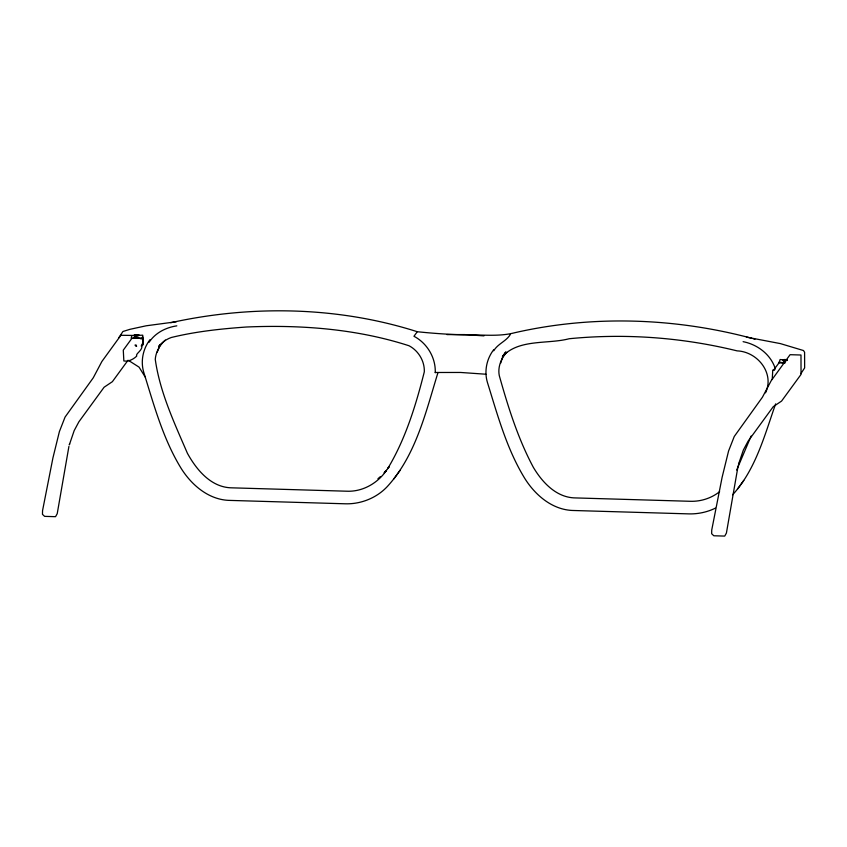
<?xml version="1.0" encoding="UTF-8"?>
<svg xmlns="http://www.w3.org/2000/svg" width="847" height="847" viewBox="0 0 847 847"><rect width="100%" height="100%" fill="white"/><g stroke="black" fill="none" stroke-linecap="round" stroke-linejoin="round"><path stroke-width="1.27" d="M715.44 508.126C707.256 512.139 698.097 514.108 688.982 513.885L573.97 510.508C552.985 510.318 535.622 495.622 524.918 478.65C506.771 449.206 497.602 415.136 487.406 382.378C484.082 371.304 486.633 358.853 493.685 349.737M783.009 359.827L783.062 360.42L783.009 359.827L784.735 360.303L784.566 359.499L785.201 359.509L785.444 360.451L787.117 360.473M782.988 360.271L784.82 359.986L785.645 360.833L785.465 359.996M785.37 360.303L785.201 359.509M785.391 359.859L787.043 360.335L782.723 359.869L787.297 359.859M772.231 379.424L772.739 370.573L773.247 369.62L774.751 369.747L773.406 370.383M118.718 337.815L122.942 331.495L129.983 329.314L146.213 325.788L176.271 321.765M437.994 372.542C425.797 412.023 416.004 455.241 387.291 486.57C376.608 497.972 360.907 504.261 345.322 503.796L230.32 500.418C209.325 500.228 191.962 485.532 181.258 468.56C163.122 439.117 153.942 405.046 143.746 372.288C140.422 361.214 142.974 348.763 150.025 339.647M68.925 446.38L57.225 513.663L55.542 516.681L44.626 516.363L42.466 514.33L42.551 510.646L52.927 457.92L59.396 431.589L65.06 417.084L93.255 377.815L101.894 361.478L120.888 335.285L135.446 335.465M738.118 465.786L726.408 533.07L724.725 536.087L713.82 535.77L711.66 533.737L711.734 530.042L722.11 477.327L728.579 450.996L734.254 436.491L762.438 397.211L771.088 380.885L790.082 354.692L800.987 355.009L801.04 374.416L781.569 401.086L773.269 406.655L748.092 441.181L743.359 450.032L738.51 464.272L738.796 463.267M157.267 352.056L160.337 344.401M500.662 363.151L502.546 357.243L505.744 351.939L502.43 356.492C518.978 338.662 547.681 344.401 569.173 338.736C625.308 333.199 682.311 337.424 737.081 350.87C757.504 351.664 774.783 373.188 765.529 392.828M69.613 443.86L69.327 444.866L74.176 430.625L78.909 421.774L104.086 387.248L112.376 381.679L128.066 360.208M775.619 403.903C764.545 435.39 755.736 469.513 732.644 494.775M751.12 436.036L736.699 470.032M131.804 335.603L131.19 338.249L132.407 338.44M142.709 336.979L141.227 338.059L133.551 338.387M160.094 344.581L158.77 346.402C161.978 342.315 166.372 339.213 171.274 337.508C195.901 331.463 221.247 328.795 246.498 327.006C301.034 324.666 356.905 328.911 409.027 345.756C418.45 350.711 424.718 361.129 424.315 371.812C415.919 405.057 405.554 439.011 387.735 468.56L389.069 466.739M751.818 338.292C674.688 317.72 592.328 314.936 514.404 332.807C498.184 337.021 480.588 334.427 463.828 334.883C448.285 334.406 432.753 333.358 417.285 331.717L413.961 336.27C427.142 343.183 435.898 357.794 435.242 372.733M386.401 470.36L385.078 472.181L389.017 466.93M510.37 334.449C506.305 341.256 497.824 343.734 493.748 350.764M779.621 361.711L778.52 363.395M774.147 369.366L778.996 362.876L784.502 362.992M800.902 373.643L804.639 367.916L804.597 352.257L803.496 350.542L780.394 343.607L746.429 337.117M393.823 478.915L396.788 474.881M397.148 474.362L400.102 470.329M737.483 489.005L740.447 484.971M740.807 484.452L743.761 480.418M149.104 342.273C155.297 332.839 165.906 327.482 176.832 325.851M386.37 470.54C377.518 483.362 362.474 491.938 346.709 491.207L232.078 487.84C211.274 487.703 196.62 470 187.409 453.283C174.418 423.14 159.818 392.034 155.266 359.361C155.816 351.886 159.829 345.004 165.324 340.06M506.792 352.288C501.043 358.44 497.623 367.143 499.275 375.581C508.094 406.931 517.941 438.555 533.366 467.364C542.429 482.61 556.648 497.867 575.738 497.93L690.369 501.297C700.85 501.615 711.416 498.216 719.632 491.662M384.062 472.795L385.565 471.123M134.271 336.661L135.139 336.312M377.942 478.724L380.324 476.681M787.35 360.123L785.042 360.409M134.832 335.094L134.578 335.677L134.832 335.094L137.659 335.317M136.071 335.772L135.372 336.111L136.695 335.327L138.59 335.719M135.319 335.687C147.198 334.29 127.008 335.264 136.695 335.327M135.372 336.111L136.123 335.751M170.745 322.718C251.612 304.856 338.218 306.487 417.285 331.717M137.68 336.968L134.885 336.979M141.163 345.936L143.376 344.613L142.73 335.179L139.088 335.327M435.242 372.489L460.599 372.458L485.945 374.226M446.962 334.586L464.527 334.576L483.955 335.867M141.28 339.044C142.021 338.567 133.667 336.746 131.878 338.366L123.281 350.16L123.853 360.96C128.511 361.913 133.498 359.213 136.769 356.079C134.853 353.781 143.598 350.245 141.735 344.835L143.016 342.77L142.698 337.392M785.614 361.764L783.38 361.563M783.083 359.964L785.19 359.954M136.96 335.19L138.569 335.264M134.567 335.221L136.102 335.296M783.761 359.89L780.129 359.53L779.219 362.198L785.053 363.003M743.105 341.669C757.567 344.507 770.802 354.491 775.354 368.847M752.962 338.599L754.931 339.266M128.871 360.653L139.056 367.132L145.229 377.053M137.045 334.84L136.42 335.147M136.198 345.28C132.81 343.649 138.082 348.509 136.198 345.28"/></g></svg>
